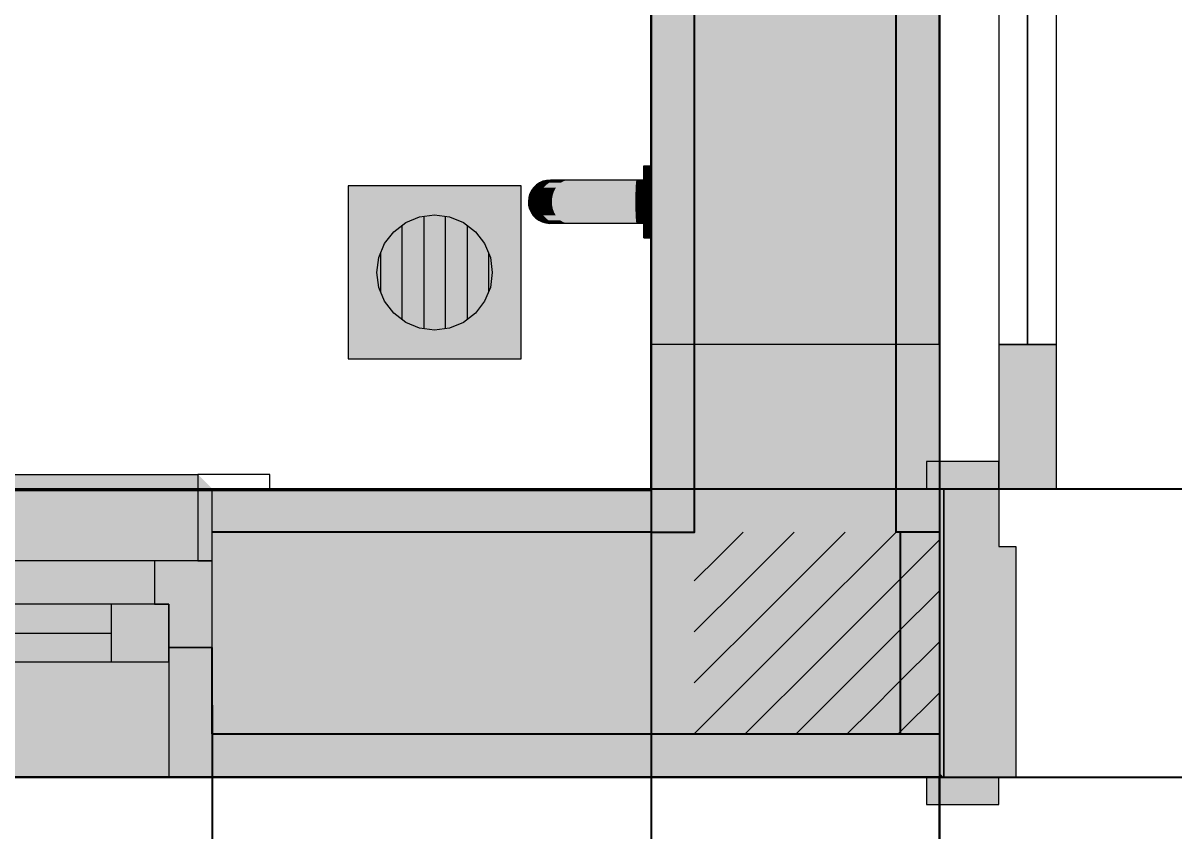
# Model space of a CAD drawing. Header units: metres. Extents: x -1783 to 21505, y -57 to 13660.
# Drawn here: x 14120.3 to 14200.1, y 10387.5 to 10443.5 of the extents above; entities that cross this region are included whole.
import ezdxf

# ---------------------------------------------------------------- set-up
doc = ezdxf.new("R2010")
doc.units = ezdxf.units.M
doc.header["$MEASUREMENT"] = 0
doc.linetypes.add('Dashed', pattern=[0.07, 0.045, -0.025])
for name, color, linetype in [('colorida chamar atenção', 10, 'Continuous'), ('Concreto moldado in loco_Pilares.IFC Model', 7, 'Continuous'), ('cotas', 7, 'Continuous'), ('COTAS EXECUTIVO.EXEC', 7, 'Continuous'), ('Janelas Archicad', 7, 'Continuous'), ('PAREDE CONSTRUIR', 7, 'Continuous'), ('Portas Archicad', 7, 'Continuous')]:
    doc.layers.add(name, color=color, linetype=linetype)
for name, color, linetype, lineweight in [('Concreto moldado in loco_Pilares.IFC Model_Caneta_No__241', 7, 'Continuous', 13), ('Concreto moldado in loco_Pilares.IFC Model_Caneta_No__4', 7, 'Continuous', 20), ('Janelas Archicad_Caneta_No__10', 7, 'Continuous', 5), ('Janelas Archicad_Caneta_No__241', 7, 'Continuous', 13), ('LAJES.EST_Caneta_No__241', 7, 'Continuous', 13), ('LOUCAS-METAIS.ARQ_Caneta_No__96', 252, 'Continuous', 0), ('PAREDE CONSTRUIR_Caneta_No__241', 7, 'Continuous', 13), ('PAREDE CONSTRUIR_Caneta_No__3', 7, 'Continuous', 25), ('Portas Archicad_Caneta_No__241', 7, 'Continuous', 13), ('RALO_Caneta_No__96', 252, 'Continuous', 0)]:
    doc.layers.add(name, color=color, linetype=linetype, lineweight=lineweight)
for name, color, linetype, lineweight, true_color in [('Janelas Archicad_Caneta_No__9', 7, 'Continuous', 5, 0x020202), ('LOUCAS-METAIS.ARQ_Caneta_No__18', 7, 'Continuous', 0, 0xdfdfdf), ('Portas Archicad_Caneta_No__9', 7, 'Continuous', 5, 0x020202), ('Portas Archicad_Caneta_No__97', 7, 'Continuous', 5, 0x6b6b6b), ('RALO_Caneta_No__19', 7, 'Continuous', 0, 0xe9e9e9)]:
    doc.layers.add(name, color=color, linetype=linetype, lineweight=lineweight, true_color=true_color)
doc.styles.add('R80', font='romans.shx', dxfattribs={"height": 10})
doc.dimstyles.new('1-50', dxfattribs={"dimtxt": 10, "dimasz": 5, "dimexe": 10, "dimexo": 10, "dimgap": 3, "dimtad": 1, "dimdec": 1, "dimrnd": 1, "dimdsep": 46, "dimtxsty": 'R80', "dimblk": 'DOT', "dimcen": 0, "dimclrd": 252, "dimclre": 252, "dimclrt": 252, "dimadec": 0, "dimazin": 0, "dimtfac": 1, "dimtdec": 1, "dimtix": 1, "dimtmove": 2, "dimatfit": 3, "dimldrblk": 'DOT', "dimfxl": 1, "dimtolj": 1, "dimarcsym": 0})
pattern_1 = [(45, (18585.2446, 16071.2687), (-1.76776695, 1.76776695), [])]

# ---------------------------------------------------------------- blocks, each defined once
blk = doc.blocks.new('_Dot')
at = {"color": 0, "linetype": 'ByBlock', "lineweight": -2}
blk.add_line((-0.5, 0), (-1, 0), dxfattribs=at)
at = {"color": 0, "linetype": 'ByBlock', "const_width": 0.5}
blk.add_lwpolyline([(-0.25, 0, 1), (0.25, 0, 1)], format="xyb", close=True, dxfattribs=at)
blk = doc.blocks.new('*D7315')
at = {"layer": 'COTAS EXECUTIVO.EXEC', "color": 252, "lineweight": -2, "transparency": 16777216}
for p, q in [((13568.841, 10391.212), (14275.712, 10391.212)), ((14265.712, 10386.212), (14265.712, 10218.323)), ((14265.712, 10046.212), (14265.712, 10186.609)), ((14193.841, 10041.212), (14275.712, 10041.212))]:
    blk.add_line(p, q, dxfattribs=at)
at = {"layer": 'COTAS EXECUTIVO.EXEC', "color": 252, "lineweight": -2, "transparency": 16777216, "xscale": 5, "yscale": 5, "zscale": 5}
for p, rotation in [((14265.712, 10391.212), 90), ((14265.712, 10041.212), 270)]:
    blk.add_blockref('_Dot', p, dxfattribs=dict(at, rotation=rotation))
at = {"layer": 'COTAS EXECUTIVO.EXEC', "color": 252, "transparency": 16777216, "insert": (14265.712, 10202.466), "char_height": 10, "attachment_point": 5, "rotation": 90, "style": 'R80'}
blk.add_mtext('\\A1;350', dxfattribs=at)
blk = doc.blocks.new('*D7316')
at = {"layer": 'COTAS EXECUTIVO.EXEC', "color": 252, "lineweight": -2, "transparency": 16777216}
for p, q in [((13558.841, 10411.212), (14275.881, 10411.212)), ((14265.881, 10396.212), (14265.881, 10406.212)), ((13568.841, 10391.212), (14275.881, 10391.212))]:
    blk.add_line(p, q, dxfattribs=at)
at = {"layer": 'COTAS EXECUTIVO.EXEC', "color": 252, "lineweight": -2, "transparency": 16777216, "xscale": 5, "yscale": 5, "zscale": 5}
for p, rotation in [((14265.881, 10411.212), 90), ((14265.881, 10391.212), 270)]:
    blk.add_blockref('_Dot', p, dxfattribs=dict(at, rotation=rotation))
at = {"layer": 'COTAS EXECUTIVO.EXEC', "color": 252, "transparency": 16777216, "insert": (14265.712, 10376.216), "char_height": 10, "attachment_point": 5, "rotation": 90, "style": 'R80'}
blk.add_mtext('\\A1;20', dxfattribs=at)
blk = doc.blocks.new('*D7317')
at = {"layer": 'COTAS EXECUTIVO.EXEC', "color": 252, "lineweight": -2, "transparency": 16777216}
for p, q in [((14093.863, 10816.212), (14275.712, 10816.212)), ((14265.712, 10811.212), (14265.712, 10615.823)), ((14265.712, 10416.212), (14265.712, 10584.109)), ((13558.841, 10411.212), (14275.712, 10411.212))]:
    blk.add_line(p, q, dxfattribs=at)
at = {"layer": 'COTAS EXECUTIVO.EXEC', "color": 252, "lineweight": -2, "transparency": 16777216, "xscale": 5, "yscale": 5, "zscale": 5}
for p, rotation in [((14265.712, 10816.212), 90), ((14265.712, 10411.212), 270)]:
    blk.add_blockref('_Dot', p, dxfattribs=dict(at, rotation=rotation))
at = {"layer": 'COTAS EXECUTIVO.EXEC', "color": 252, "transparency": 16777216, "insert": (14265.712, 10599.966), "char_height": 10, "attachment_point": 5, "rotation": 90, "style": 'R80'}
blk.add_mtext('\\A1;405', dxfattribs=at)
blk = doc.blocks.new('*D7364')
at = {"layer": 'COTAS EXECUTIVO.EXEC', "color": 252, "lineweight": -2, "transparency": 16777216}
for p, q in [((13854.008, 10603.712), (13854.008, 10332.293)), ((14163.841, 10603.712), (14163.841, 10332.293)), ((13859.008, 10342.293), (13979.321, 10342.293)), ((14158.841, 10342.293), (14011.035, 10342.293))]:
    blk.add_line(p, q, dxfattribs=at)
at = {"layer": 'COTAS EXECUTIVO.EXEC', "color": 252, "lineweight": -2, "transparency": 16777216, "xscale": 5, "yscale": 5, "zscale": 5, "rotation": 180}
blk.add_blockref('_Dot', (13854.008, 10342.293), dxfattribs=at)
at = {"layer": 'COTAS EXECUTIVO.EXEC', "color": 252, "lineweight": -2, "transparency": 16777216, "xscale": 5, "yscale": 5, "zscale": 5}
blk.add_blockref('_Dot', (14163.841, 10342.293), dxfattribs=at)
at = {"layer": 'COTAS EXECUTIVO.EXEC', "color": 252, "transparency": 16777216, "insert": (13995.178, 10342.293), "char_height": 10, "attachment_point": 5, "style": 'R80'}
blk.add_mtext('\\A1;310', dxfattribs=at)
blk = doc.blocks.new('*D7365')
at = {"layer": 'COTAS EXECUTIVO.EXEC', "color": 252, "lineweight": -2, "transparency": 16777216}
for p, q in [((14163.841, 10603.712), (14163.841, 10332.293)), ((14183.841, 10603.712), (14183.841, 10332.293)), ((14168.841, 10342.293), (14178.841, 10342.293))]:
    blk.add_line(p, q, dxfattribs=at)
at = {"layer": 'COTAS EXECUTIVO.EXEC', "color": 252, "lineweight": -2, "transparency": 16777216, "xscale": 5, "yscale": 5, "zscale": 5, "rotation": 180}
blk.add_blockref('_Dot', (14163.841, 10342.293), dxfattribs=at)
at = {"layer": 'COTAS EXECUTIVO.EXEC', "color": 252, "lineweight": -2, "transparency": 16777216, "xscale": 5, "yscale": 5, "zscale": 5}
blk.add_blockref('_Dot', (14183.841, 10342.293), dxfattribs=at)
at = {"layer": 'COTAS EXECUTIVO.EXEC', "color": 252, "transparency": 16777216, "insert": (14146.121, 10342.293), "char_height": 10, "attachment_point": 5, "style": 'R80'}
blk.add_mtext('\\A1;20', dxfattribs=at)
blk = doc.blocks.new('*D7366')
at = {"layer": 'COTAS EXECUTIVO.EXEC', "color": 252, "lineweight": -2, "transparency": 16777216}
for p, q in [((14183.841, 10603.712), (14183.841, 10332.293)), ((14413.841, 10381.212), (14413.841, 10332.293)), ((14188.841, 10342.293), (14282.584, 10342.293)), ((14408.841, 10342.293), (14314.298, 10342.293))]:
    blk.add_line(p, q, dxfattribs=at)
at = {"layer": 'COTAS EXECUTIVO.EXEC', "color": 252, "lineweight": -2, "transparency": 16777216, "xscale": 5, "yscale": 5, "zscale": 5, "rotation": 180}
blk.add_blockref('_Dot', (14183.841, 10342.293), dxfattribs=at)
at = {"layer": 'COTAS EXECUTIVO.EXEC', "color": 252, "lineweight": -2, "transparency": 16777216, "xscale": 5, "yscale": 5, "zscale": 5}
blk.add_blockref('_Dot', (14413.841, 10342.293), dxfattribs=at)
at = {"layer": 'COTAS EXECUTIVO.EXEC', "color": 252, "transparency": 16777216, "insert": (14298.441, 10342.293), "char_height": 10, "attachment_point": 5, "style": 'R80'}
blk.add_mtext('\\A1;230', dxfattribs=at)
blk = doc.blocks.new('*D7368')
at = {"layer": 'COTAS EXECUTIVO.EXEC', "color": 252, "lineweight": -2, "transparency": 16777216}
for p, q in [((14133.425, 10396.212), (14133.425, 10350.423)), ((13883.425, 10390.212), (13883.425, 10350.423)), ((13888.425, 10360.423), (13992.167, 10360.423)), ((14128.425, 10360.423), (14023.881, 10360.423))]:
    blk.add_line(p, q, dxfattribs=at)
at = {"layer": 'COTAS EXECUTIVO.EXEC', "color": 252, "lineweight": -2, "transparency": 16777216, "xscale": 5, "yscale": 5, "zscale": 5, "rotation": 180}
blk.add_blockref('_Dot', (13883.425, 10360.423), dxfattribs=at)
at = {"layer": 'COTAS EXECUTIVO.EXEC', "color": 252, "lineweight": -2, "transparency": 16777216, "xscale": 5, "yscale": 5, "zscale": 5}
blk.add_blockref('_Dot', (14133.425, 10360.423), dxfattribs=at)
at = {"layer": 'COTAS EXECUTIVO.EXEC', "color": 252, "transparency": 16777216, "insert": (14008.024, 10360.423), "char_height": 10, "attachment_point": 5, "style": 'R80'}
blk.add_mtext('\\A1;250', dxfattribs=at)
blk = doc.blocks.new('*D7369')
at = {"layer": 'COTAS EXECUTIVO.EXEC', "color": 252, "lineweight": -2, "transparency": 16777216}
for p, q in [((14163.841, 10603.712), (14163.841, 10350.423)), ((14133.425, 10396.212), (14133.425, 10350.423)), ((14128.425, 10360.423), (14123.425, 10360.423)), ((14133.425, 10360.423), (14163.841, 10360.423)), ((14168.841, 10360.423), (14173.841, 10360.423))]:
    blk.add_line(p, q, dxfattribs=at)
at = {"layer": 'COTAS EXECUTIVO.EXEC', "color": 252, "lineweight": -2, "transparency": 16777216, "xscale": 5, "yscale": 5, "zscale": 5}
blk.add_blockref('_Dot', (14133.425, 10360.423), dxfattribs=at)
at = {"layer": 'COTAS EXECUTIVO.EXEC', "color": 252, "lineweight": -2, "transparency": 16777216, "xscale": 5, "yscale": 5, "zscale": 5, "rotation": 180}
blk.add_blockref('_Dot', (14163.841, 10360.423), dxfattribs=at)
at = {"layer": 'COTAS EXECUTIVO.EXEC', "color": 252, "transparency": 16777216, "insert": (14148.233, 10360.423), "char_height": 10, "attachment_point": 5, "style": 'R80'}
blk.add_mtext('\\A1;30', dxfattribs=at)
blk = doc.blocks.new('*D7411')
at = {"layer": 'COTAS EXECUTIVO.EXEC', "color": 252, "lineweight": -2, "transparency": 16777216}
for p, q in [((14173.841, 10391.212), (14091.906, 10391.212)), ((14101.906, 10386.212), (14101.906, 10356.941)), ((14101.906, 10306.28), (14101.906, 10334.75)), ((14138.163, 10301.28), (14091.906, 10301.28))]:
    blk.add_line(p, q, dxfattribs=at)
at = {"layer": 'COTAS EXECUTIVO.EXEC', "color": 252, "lineweight": -2, "transparency": 16777216, "xscale": 5, "yscale": 5, "zscale": 5}
for p, rotation in [((14101.906, 10391.212), 90), ((14101.906, 10301.28), 270)]:
    blk.add_blockref('_Dot', p, dxfattribs=dict(at, rotation=rotation))
at = {"layer": 'COTAS EXECUTIVO.EXEC', "color": 252, "transparency": 16777216, "insert": (14101.906, 10345.846), "char_height": 10, "attachment_point": 5, "rotation": 90, "style": 'R80'}
blk.add_mtext('\\A1;90', dxfattribs=at)
blk = doc.blocks.new('*D7492')
at = {"layer": 'COTAS EXECUTIVO.EXEC', "color": 252, "lineweight": -2, "transparency": 16777216}
for p, q in [((14183.841, 10421.212), (14183.841, 10460.923)), ((14283.845, 10418.212), (14283.845, 10460.923)), ((14188.841, 10450.923), (14204.954, 10450.923)), ((14278.845, 10450.923), (14235.24, 10450.923))]:
    blk.add_line(p, q, dxfattribs=at)
at = {"layer": 'COTAS EXECUTIVO.EXEC', "color": 252, "lineweight": -2, "transparency": 16777216, "xscale": 5, "yscale": 5, "zscale": 5, "rotation": 180}
blk.add_blockref('_Dot', (14183.841, 10450.923), dxfattribs=at)
at = {"layer": 'COTAS EXECUTIVO.EXEC', "color": 252, "lineweight": -2, "transparency": 16777216, "xscale": 5, "yscale": 5, "zscale": 5}
blk.add_blockref('_Dot', (14283.845, 10450.923), dxfattribs=at)
at = {"layer": 'COTAS EXECUTIVO.EXEC', "color": 252, "transparency": 16777216, "insert": (14220.097, 10450.923), "char_height": 10, "attachment_point": 5, "style": 'R80'}
blk.add_mtext('\\A1;100', dxfattribs=at)
blk = doc.blocks.new('Horizontal Multi-Sash Window 26')
at = {"layer": 'Janelas Archicad', "linetype": 'Continuous', "lineweight": 0, "true_color": 0xffffff}
for points in [[(1.18, 0.01), (0.46, 0.01), (0.46, -0.03), (0.43, -0.03), (0.43, -0.06), (1.21, -0.06), (1.21, -0.03), (1.18, -0.03)], [(1.18, -0.03), (1.18, 0.01), (0.46, 0.01), (0.46, -0.03)], [(1.22, -0.03), (1.22, 0.01), (1.18, 0.01), (1.18, -0.03)], [(1.25, -0.06), (1.25, 0), (1.22, 0), (1.22, -0.03), (1.21, -0.03), (1.21, -0.06)], [(-1.25, -0.06), (-1.25, -0.11), (-1.24, -0.12), (1.24, -0.12), (1.25, -0.11), (1.25, -0.06)]]:
    blk.add_hatch(color=7, dxfattribs=at).paths.add_polyline_path(points)
at = {"layer": 'Janelas Archicad_Caneta_No__10', "color": 7, "linetype": 'Continuous', "lineweight": 5}
for p, q in [((1.24, -0.11), (1.24, -0.06)), ((1.24, -0.06), (1.25, -0.06)), ((1.25, -0.06), (1.25, -0.11)), ((1.25, -0.11), (1.24, -0.11)), ((1.24, -0.11), (1.29, -0.11)), ((1.24, -0.12), (1.24, -0.11)), ((1.29, -0.11), (1.29, -0.12)), ((1.29, -0.12), (1.24, -0.12))]:
    blk.add_line(p, q, dxfattribs=at)
at = {"layer": 'Janelas Archicad_Caneta_No__241', "color": 7, "linetype": 'Continuous', "lineweight": 13}
for p, q in [((1.25, 0.09), (1.22, 0.09)), ((1.22, 0), (1.22, 0.09)), ((1.25, 0), (1.25, -0.06)), ((1.25, -0.06), (1.25, -0.08)), ((1.25, -0.08), (1.25, -0.11)), ((1.25, -0.11), (1.29, -0.11))]:
    blk.add_line(p, q, dxfattribs=at)
at = {"layer": 'Janelas Archicad_Caneta_No__9', "color": 18, "linetype": 'Continuous', "lineweight": 5, "true_color": 0x020202}
for p, q in [((-1.22, 0.09), (1.22, 0.09)), ((0.46, 0.01), (1.18, 0.01)), ((0.46, 0.01), (1.18, 0.01)), ((1.18, -0.03), (1.18, 0.01)), ((1.18, 0.01), (1.22, 0.01)), ((1.22, 0.01), (1.22, -0.03)), ((1.22, -0.03), (1.22, 0)), ((1.22, 0), (1.25, 0)), ((0.46, -0.01), (1.18, -0.01)), ((1.18, -0.03), (0.46, -0.03)), ((1.22, -0.03), (1.18, -0.03)), ((1.21, -0.06), (1.21, -0.03)), ((1.21, -0.03), (1.22, -0.03)), ((1.21, -0.06), (0.43, -0.06)), ((1.25, -0.06), (1.21, -0.06)), ((-1.24, -0.12), (1.24, -0.12))]:
    blk.add_line(p, q, dxfattribs=at)
at = {"layer": 'Janelas Archicad_Caneta_No__9', "color": 18, "linetype": 'Dashed', "lineweight": 5, "true_color": 0x020202}
blk.add_line((-1.25, -0.11), (1.25, -0.11), dxfattribs=at)
blk = doc.blocks.new('Door 26_8')
at = {"layer": 'Portas Archicad', "linetype": 'Continuous', "lineweight": 0, "true_color": 0xffffff}
for points in [[(0.422, 0), (0.462, 0), (0.462, 0.1), (0.422, 0.1)], [(0.462, 0.019), (0.462, 0), (0.512, 0), (0.512, 0.019)], [(0.5, -0.2), (0.5, 0), (0.462, 0), (0.462, -0.04), (0.45, -0.04), (0.45, -0.2)], [(0.462, -0.2), (0.462, -0.219), (0.512, -0.219), (0.512, -0.2)]]:
    blk.add_hatch(color=7, dxfattribs=at).paths.add_polyline_path(points)
at = {"layer": 'Portas Archicad_Caneta_No__241', "color": 7, "linetype": 'Continuous', "lineweight": 13}
for p, q in [((0.5, 0), (0.5, -0.03)), ((0.5, 0), (0.5, -0.03)), ((0.5, 0), (0.512, 0)), ((0.5, 0), (0.512, 0)), ((0.5, -0.03), (0.5, -0.17)), ((0.5, -0.03), (0.5, -0.17)), ((0.5, -0.03), (0.5, -0.17)), ((0.5, -0.03), (0.5, -0.17)), ((0.5, -0.17), (0.5, -0.2)), ((0.5, -0.17), (0.5, -0.2)), ((0.5, -0.17), (0.5, -0.2)), ((0.5, -0.17), (0.5, -0.2)), ((0.5, -0.2), (0.512, -0.2)), ((0.5, -0.2), (0.512, -0.2))]:
    blk.add_line(p, q, dxfattribs=at)
at = {"layer": 'Portas Archicad_Caneta_No__9', "color": 18, "linetype": 'Continuous', "lineweight": 5, "true_color": 0x020202}
for p, q in [((0.442, 0.824), (0.442, 0.1)), ((0.422, 0), (0.422, 0.1)), ((0.422, 0.1), (0.462, 0.1)), ((0.462, 0.1), (0.462, 0)), ((0.462, 0.019), (0.512, 0.019)), ((0.462, 0), (0.462, 0.019)), ((0.512, 0.019), (0.512, 0)), ((0.462, 0), (0.422, 0)), ((0.512, 0), (0.462, 0)), ((0.5, 0), (0.462, 0)), ((0.462, 0), (0.462, -0.04)), ((0.5, -0.2), (0.5, 0)), ((0.462, -0.04), (0.45, -0.04)), ((0.45, -0.04), (0.45, -0.2)), ((0.45, -0.2), (0.5, -0.2)), ((0.462, -0.2), (0.512, -0.2)), ((0.462, -0.219), (0.462, -0.2)), ((0.512, -0.2), (0.512, -0.219)), ((0.512, -0.219), (0.462, -0.219))]:
    blk.add_line(p, q, dxfattribs=at)
at = {"layer": 'Portas Archicad_Caneta_No__9', "color": 18, "linetype": 'Continuous', "lineweight": 5, "true_color": 0x020202, "flags": 128}
for points in [[(0.442, 0.824), (0.442, 0.1), (0.422, 0.1), (0.422, 0.824)], [(0.462, 0.824), (0.462, 0.1), (0.442, 0.1), (0.442, 0.824)]]:
    blk.add_lwpolyline(points, close=True, dxfattribs=at)
at = {"layer": 'Portas Archicad_Caneta_No__97', "color": 251, "linetype": 'Dashed', "lineweight": 5, "true_color": 0x6b6b6b}
blk.add_arc((0.462, 0), 0.924, 90, 180, dxfattribs=at)
blk = doc.blocks.new('Rectangular Floor Drain 26')
at = {"layer": 'RALO_Caneta_No__19', "linetype": 'Continuous', "lineweight": 0, "true_color": 0xe9e9e9}
h = blk.add_hatch(color=254, dxfattribs=at)
h.paths.add_polyline_path([(-0.06, 0.06), (-0.06, -0.06), (0.06, -0.06), (0.06, 0.06)])
h.paths.add_polyline_path([(0.04, 0), (0.03864, -0.01035), (0.03464, -0.02), (0.02828, -0.02828), (0.02, -0.03464), (0.01035, -0.03864), (0, -0.04), (-0.01035, -0.03864), (-0.02, -0.03464), (-0.02828, -0.02828), (-0.03464, -0.02), (-0.03864, -0.01035), (-0.04, 0), (-0.03864, 0.01035), (-0.03464, 0.02), (-0.02828, 0.02828), (-0.02, 0.03464), (-0.01035, 0.03864), (0, 0.04), (0.01035, 0.03864), (0.02, 0.03464), (0.02828, 0.02828), (0.03464, 0.02), (0.03864, 0.01035)], flags=0)
for points in [[(-0.0131, 0.0375), (0.0131, 0.0375), (0.01035, 0.03864), (0, 0.04), (-0.01035, 0.03864)], [(-0.02828, 0.02828), (-0.03272, 0.0225), (0.03272, 0.0225), (0.02828, 0.02828), (0.02, 0.03464), (0.0131, 0.0375), (-0.0131, 0.0375), (-0.02, 0.03464)], [(-0.03864, 0.01035), (-0.03901, 0.0075), (0.03901, 0.0075), (0.03864, 0.01035), (0.03464, 0.02), (0.03272, 0.0225), (-0.03272, 0.0225), (-0.03464, 0.02)], [(-0.03901, 0.0075), (-0.04, 0), (-0.03901, -0.0075), (0.03901, -0.0075), (0.04, 0), (0.03901, 0.0075)], [(-0.03901, -0.0075), (-0.03864, -0.01035), (-0.03464, -0.02), (-0.03272, -0.0225), (0.03272, -0.0225), (0.03464, -0.02), (0.03864, -0.01035), (0.03901, -0.0075)], [(-0.03272, -0.0225), (-0.02828, -0.02828), (-0.02, -0.03464), (-0.0131, -0.0375), (0.0131, -0.0375), (0.02, -0.03464), (0.02828, -0.02828), (0.03272, -0.0225)], [(0.0131, -0.0375), (-0.0131, -0.0375), (-0.01035, -0.03864), (0, -0.04), (0.01035, -0.03864)]]:
    blk.add_hatch(color=254, dxfattribs=at).paths.add_polyline_path(points)
at = {"layer": 'RALO_Caneta_No__96', "color": 252, "linetype": 'Continuous', "lineweight": 0}
for p, q in [((-0.06, 0.06), (-0.06, -0.06)), ((0.06, 0.06), (-0.06, 0.06)), ((0.06, -0.06), (0.06, 0.06)), ((-0.01035, 0.03864), (0, 0.04)), ((0, 0.04), (0.01035, 0.03864)), ((-0.02828, 0.02828), (-0.02, 0.03464)), ((-0.02, 0.03464), (-0.01035, 0.03864)), ((0.0131, 0.0375), (-0.0131, 0.0375)), ((0.01035, 0.03864), (0.02, 0.03464)), ((0.02, 0.03464), (0.02828, 0.02828)), ((-0.03464, 0.02), (-0.02828, 0.02828)), ((0.02828, 0.02828), (0.03464, 0.02)), ((-0.03864, 0.01035), (-0.03464, 0.02)), ((-0.03272, 0.0225), (0.03272, 0.0225)), ((0.03464, 0.02), (0.03864, 0.01035)), ((-0.04, 0), (-0.03864, 0.01035)), ((0.03864, 0.01035), (0.04, 0)), ((-0.03864, -0.01035), (-0.04, 0)), ((0.03901, 0.0075), (-0.03901, 0.0075)), ((0.04, 0), (0.03864, -0.01035)), ((-0.03901, -0.0075), (0.03901, -0.0075)), ((-0.03464, -0.02), (-0.03864, -0.01035)), ((0.03864, -0.01035), (0.03464, -0.02)), ((-0.02828, -0.02828), (-0.03464, -0.02)), ((0.03272, -0.0225), (-0.03272, -0.0225)), ((0.03464, -0.02), (0.02828, -0.02828)), ((-0.02, -0.03464), (-0.02828, -0.02828)), ((0.02828, -0.02828), (0.02, -0.03464)), ((-0.01035, -0.03864), (-0.02, -0.03464)), ((-0.0131, -0.0375), (0.0131, -0.0375)), ((0, -0.04), (-0.01035, -0.03864)), ((0.01035, -0.03864), (0, -0.04)), ((0.02, -0.03464), (0.01035, -0.03864)), ((-0.06, -0.06), (0.06, -0.06))]:
    blk.add_line(p, q, dxfattribs=at)
blk = doc.blocks.new('Grab Bar 26_3')
at = {"layer": 'LOUCAS-METAIS.ARQ_Caneta_No__18', "linetype": 'Continuous', "lineweight": 0, "true_color": 0xdfdfdf}
for points in [[(-0.017, 0), (-0.017, -0.005), (-0.01085, -0.005), (-0.01085, 0)], [(-0.01085, -0.005), (-0.00373, -0.005), (-0.00373, 0), (-0.01085, 0)], [(-0.00373, 0), (-0.00373, -0.005), (0.00373, -0.005), (0.00373, 0)], [(0.00373, -0.005), (0.01085, -0.005), (0.01085, 0), (0.00373, 0)], [(0.01085, 0), (0.01085, -0.005), (0.017, -0.005), (0.017, 0)], [(0.017, -0.005), (0.02165, -0.005), (0.02165, 0), (0.017, 0)], [(0.02165, -0.005), (0.02437, -0.005), (0.02437, 0), (0.02165, 0)], [(0.02437, 0), (0.02437, -0.005), (0.02493, -0.005), (0.02493, 0)], [(-0.02493, 0), (-0.02493, -0.005), (-0.02437, -0.005), (-0.02437, 0)], [(-0.02437, -0.005), (-0.02165, -0.005), (-0.02165, 0), (-0.02437, 0)], [(-0.02165, -0.005), (-0.017, -0.005), (-0.017, 0), (-0.02165, 0)], [(-0.015, -0.01001), (-0.01472, -0.01016), (-0.01472, -0.005), (-0.015, -0.005)], [(-0.01472, -0.005), (-0.01472, -0.01016), (-0.014, -0.0103), (-0.014, -0.005)], [(-0.014, -0.0103), (-0.01286, -0.01043), (-0.01286, -0.005), (-0.014, -0.005)], [(-0.01286, -0.005), (-0.01286, -0.01043), (-0.01132, -0.01055), (-0.01132, -0.005)], [(-0.01132, -0.005), (-0.01132, -0.01055), (-0.00944, -0.01065), (-0.00944, -0.005)], [(-0.00944, -0.01065), (-0.00727, -0.01074), (-0.00727, -0.005), (-0.00944, -0.005)], [(-0.00727, -0.005), (-0.00727, -0.01074), (-0.00488, -0.0108), (-0.00488, -0.005)], [(-0.00488, -0.005), (-0.00488, -0.0108), (-0.00235, -0.01083), (-0.00235, -0.005)], [(-0.00235, -0.005), (-0.00235, -0.01083), (0.00026, -0.01084), (0.00026, -0.005)], [(0.00026, -0.005), (0.00026, -0.01084), (0.00286, -0.01083), (0.00286, -0.005)], [(0.00286, -0.01083), (0.00538, -0.01079), (0.00538, -0.005), (0.00286, -0.005)], [(0.00538, -0.005), (0.00538, -0.01079), (0.00773, -0.01072), (0.00773, -0.005)], [(0.00773, -0.005), (0.00773, -0.01072), (0.00984, -0.01064), (0.00984, -0.005)], [(0.00984, -0.005), (0.00984, -0.01064), (0.01166, -0.01053), (0.01166, -0.005)], [(0.01166, -0.005), (0.01166, -0.01053), (0.01312, -0.01041), (0.01312, -0.005)], [(0.01312, -0.005), (0.01312, -0.01041), (0.01418, -0.01027), (0.01418, -0.005)], [(0.01418, -0.005), (0.01418, -0.01027), (0.01482, -0.01013), (0.01482, -0.005)], [(0.015, -0.005), (0.01482, -0.005), (0.01482, -0.01013), (0.015, -0.00999)], [(-0.015, -0.01001), (-0.015, -0.02341), (-0.01472, -0.02399), (-0.01472, -0.01016)], [(-0.01472, -0.01016), (-0.01472, -0.02399), (-0.014, -0.02456), (-0.014, -0.0103)], [(-0.014, -0.02456), (-0.01286, -0.02508), (-0.01286, -0.01043), (-0.014, -0.0103)], [(-0.01132, -0.01055), (-0.01286, -0.01043), (-0.01286, -0.02508), (-0.01132, -0.02555)], [(-0.00944, -0.01065), (-0.01132, -0.01055), (-0.01132, -0.02555), (-0.00944, -0.02596)], [(-0.00944, -0.01065), (-0.00944, -0.02596), (-0.00727, -0.02629), (-0.00727, -0.01074)], [(-0.00488, -0.0108), (-0.00727, -0.01074), (-0.00727, -0.02629), (-0.00488, -0.02653)], [(-0.00235, -0.01083), (-0.00488, -0.0108), (-0.00488, -0.02653), (-0.00235, -0.02667)], [(0.00026, -0.01084), (-0.00235, -0.01083), (-0.00235, -0.02667), (0.00026, -0.02671)], [(0.00286, -0.01083), (0.00026, -0.01084), (0.00026, -0.02671), (0.00286, -0.02665)], [(0.00286, -0.02665), (0.00538, -0.02649), (0.00538, -0.01079), (0.00286, -0.01083)], [(0.00773, -0.01072), (0.00538, -0.01079), (0.00538, -0.02649), (0.00773, -0.02623)], [(0.00984, -0.01064), (0.00773, -0.01072), (0.00773, -0.02623), (0.00984, -0.02589)], [(0.00984, -0.01064), (0.00984, -0.02589), (0.01166, -0.02547), (0.01166, -0.01053)], [(0.01312, -0.01041), (0.01166, -0.01053), (0.01166, -0.02547), (0.01312, -0.02498)], [(0.01418, -0.01027), (0.01312, -0.01041), (0.01312, -0.02498), (0.01418, -0.02444)], [(0.01418, -0.01027), (0.01418, -0.02444), (0.01482, -0.02388), (0.01482, -0.01013)], [(0.01482, -0.01013), (0.01482, -0.02388), (0.015, -0.02329), (0.015, -0.00999)], [(-0.01472, -0.02399), (-0.015, -0.02341), (-0.015, -0.03615), (-0.01472, -0.03728)], [(0.01418, -0.02444), (0.01418, -0.03817), (0.01482, -0.03706), (0.01482, -0.02388)], [(0.015, -0.02329), (0.01482, -0.02388), (0.01482, -0.03706), (0.015, -0.03592)], [(-0.01472, -0.02399), (-0.01472, -0.03728), (-0.014, -0.03838), (-0.014, -0.02456)], [(-0.014, -0.02456), (-0.014, -0.03838), (-0.01286, -0.03941), (-0.01286, -0.02508)], [(-0.01286, -0.02508), (-0.01286, -0.03941), (-0.01132, -0.04033), (-0.01132, -0.02555)], [(-0.00944, -0.02596), (-0.01132, -0.02555), (-0.01132, -0.04033), (-0.00944, -0.04112)], [(-0.00944, -0.04112), (-0.00727, -0.04176), (-0.00727, -0.02629), (-0.00944, -0.02596)], [(-0.00488, -0.02653), (-0.00727, -0.02629), (-0.00727, -0.04176), (-0.00488, -0.04223)], [(-0.00235, -0.02667), (-0.00488, -0.02653), (-0.00488, -0.04223), (-0.00235, -0.0425)], [(0.00026, -0.02671), (-0.00235, -0.02667), (-0.00235, -0.0425), (0.00026, -0.04258)], [(0.00286, -0.02665), (0.00026, -0.02671), (0.00026, -0.04258), (0.00286, -0.04246)], [(0.00286, -0.04246), (0.00538, -0.04215), (0.00538, -0.02649), (0.00286, -0.02665)], [(0.00773, -0.02623), (0.00538, -0.02649), (0.00538, -0.04215), (0.00773, -0.04165)], [(0.00984, -0.02589), (0.00773, -0.02623), (0.00773, -0.04165), (0.00984, -0.04098)], [(0.00984, -0.02589), (0.00984, -0.04098), (0.01166, -0.04015), (0.01166, -0.02547)], [(0.01166, -0.02547), (0.01166, -0.04015), (0.01312, -0.03921), (0.01312, -0.02498)], [(0.01312, -0.02498), (0.01312, -0.03921), (0.01418, -0.03817), (0.01418, -0.02444)], [(-0.015, -0.04757), (-0.01472, -0.04921), (-0.01472, -0.03728), (-0.015, -0.03615)], [(-0.014, -0.03838), (-0.01472, -0.03728), (-0.01472, -0.04921), (-0.014, -0.05078)], [(-0.014, -0.05078), (-0.01286, -0.05226), (-0.01286, -0.03941), (-0.014, -0.03838)], [(-0.01286, -0.03941), (-0.01286, -0.05226), (-0.01132, -0.05358), (-0.01132, -0.04033)], [(0.01166, -0.04015), (0.01166, -0.05333), (0.01312, -0.05197), (0.01312, -0.03921)], [(0.01418, -0.03817), (0.01312, -0.03921), (0.01312, -0.05197), (0.01418, -0.05047)], [(0.01418, -0.05047), (0.01482, -0.04888), (0.01482, -0.03706), (0.01418, -0.03817)], [(0.01482, -0.03706), (0.01482, -0.04888), (0.015, -0.04725), (0.015, -0.03592)], [(-0.01472, -0.04921), (-0.015, -0.04757), (-0.015, -0.05712), (-0.01472, -0.05916)], [(-0.01132, -0.04033), (-0.01132, -0.05358), (-0.00944, -0.05472), (-0.00944, -0.04112)], [(-0.00944, -0.04112), (-0.00944, -0.05472), (-0.00727, -0.05564), (-0.00727, -0.04176)], [(-0.00727, -0.04176), (-0.00727, -0.05564), (-0.00488, -0.05631), (-0.00488, -0.04223)], [(-0.00488, -0.05631), (-0.00235, -0.05671), (-0.00235, -0.0425), (-0.00488, -0.04223)], [(-0.00235, -0.0425), (-0.00235, -0.05671), (0.00026, -0.05682), (0.00026, -0.04258)], [(0.00026, -0.04258), (0.00026, -0.05682), (0.00286, -0.05665), (0.00286, -0.04246)], [(0.00286, -0.04246), (0.00286, -0.05665), (0.00538, -0.0562), (0.00538, -0.04215)], [(0.00538, -0.04215), (0.00538, -0.0562), (0.00773, -0.05548), (0.00773, -0.04165)], [(0.00773, -0.04165), (0.00773, -0.05548), (0.00984, -0.05451), (0.00984, -0.04098)], [(0.00984, -0.04098), (0.00984, -0.05451), (0.01166, -0.05333), (0.01166, -0.04015)], [(0.015, -0.04725), (0.01482, -0.04888), (0.01482, -0.05876), (0.015, -0.0567)], [(-0.014, -0.05078), (-0.01472, -0.04921), (-0.01472, -0.05916), (-0.014, -0.06114)], [(-0.014, -0.05078), (-0.014, -0.06114), (-0.01286, -0.06299), (-0.01286, -0.05226)], [(-0.01286, -0.05226), (-0.01286, -0.06299), (-0.01132, -0.06465), (-0.01132, -0.05358)], [(-0.01132, -0.06465), (-0.00944, -0.06608), (-0.00944, -0.05472), (-0.01132, -0.05358)], [(-0.00944, -0.05472), (-0.00944, -0.06608), (-0.00727, -0.06723), (-0.00727, -0.05564)], [(-0.00727, -0.05564), (-0.00727, -0.06723), (-0.00488, -0.06807), (-0.00488, -0.05631)], [(0.00538, -0.0562), (0.00538, -0.06793), (0.00773, -0.06703), (0.00773, -0.05548)], [(0.00773, -0.05548), (0.00773, -0.06703), (0.00984, -0.06582), (0.00984, -0.05451)], [(0.00984, -0.06582), (0.01166, -0.06434), (0.01166, -0.05333), (0.00984, -0.05451)], [(0.01166, -0.05333), (0.01166, -0.06434), (0.01312, -0.06263), (0.01312, -0.05197)], [(0.01312, -0.06263), (0.01418, -0.06075), (0.01418, -0.05047), (0.01312, -0.05197)], [(0.01418, -0.05047), (0.01418, -0.06075), (0.01482, -0.05876), (0.01482, -0.04888)], [(-0.01472, -0.05916), (-0.015, -0.05712), (-0.015, -0.0643), (-0.01472, -0.06665)], [(-0.01472, -0.05916), (-0.01472, -0.06665), (-0.014, -0.06893), (-0.014, -0.06114)], [(-0.014, -0.06114), (-0.014, -0.06893), (-0.01286, -0.07106), (-0.01286, -0.06299)], [(-0.01286, -0.07106), (-0.01132, -0.07298), (-0.01132, -0.06465), (-0.01286, -0.06299)], [(-0.00488, -0.05631), (-0.00488, -0.06807), (-0.00235, -0.06857), (-0.00235, -0.05671)], [(-0.00235, -0.06857), (0.00026, -0.06871), (0.00026, -0.05682), (-0.00235, -0.05671)], [(0.00026, -0.06871), (0.00286, -0.06849), (0.00286, -0.05665), (0.00026, -0.05682)], [(0.00286, -0.05665), (0.00286, -0.06849), (0.00538, -0.06793), (0.00538, -0.0562)], [(0.01166, -0.07262), (0.01312, -0.07065), (0.01312, -0.06263), (0.01166, -0.06434)], [(0.01312, -0.06263), (0.01312, -0.07065), (0.01418, -0.06849), (0.01418, -0.06075)], [(0.01418, -0.06075), (0.01418, -0.06849), (0.01482, -0.06619), (0.01482, -0.05876)], [(0.015, -0.0567), (0.01482, -0.05876), (0.01482, -0.06619), (0.015, -0.06382)], [(-0.015, -0.06875), (-0.01472, -0.0713), (-0.01472, -0.06665), (-0.015, -0.0643)], [(-0.01472, -0.0713), (-0.015, -0.06875), (-0.015, -0.07026), (-0.01472, -0.07286)], [(-0.01472, -0.06665), (-0.01472, -0.0713), (-0.014, -0.07377), (-0.014, -0.06893)], [(-0.014, -0.07377), (-0.01472, -0.0713), (-0.01472, -0.07286), (-0.014, -0.07538)], [(-0.014, -0.06893), (-0.014, -0.07377), (-0.01286, -0.07608), (-0.01286, -0.07106)], [(-0.01286, -0.07106), (-0.01286, -0.07608), (-0.01132, -0.07815), (-0.01132, -0.07298)], [(-0.01132, -0.06465), (-0.01132, -0.07298), (-0.00944, -0.07463), (-0.00944, -0.06608)], [(-0.00944, -0.06608), (-0.00944, -0.07463), (-0.00727, -0.07595), (-0.00727, -0.06723)], [(-0.00727, -0.07595), (-0.00488, -0.07692), (-0.00488, -0.06807), (-0.00727, -0.06723)], [(-0.00488, -0.07692), (-0.00235, -0.07749), (-0.00235, -0.06857), (-0.00488, -0.06807)], [(-0.00235, -0.07749), (0.00026, -0.07766), (0.00026, -0.06871), (-0.00235, -0.06857)], [(0.00026, -0.06871), (0.00026, -0.07766), (0.00286, -0.07741), (0.00286, -0.06849)], [(0.00286, -0.06849), (0.00286, -0.07741), (0.00538, -0.07675), (0.00538, -0.06793)], [(0.00538, -0.06793), (0.00538, -0.07675), (0.00773, -0.07572), (0.00773, -0.06703)], [(0.00773, -0.07572), (0.00984, -0.07432), (0.00984, -0.06582), (0.00773, -0.06703)], [(0.00984, -0.06582), (0.00984, -0.07432), (0.01166, -0.07262), (0.01166, -0.06434)], [(0.01166, -0.07776), (0.01312, -0.07563), (0.01312, -0.07065), (0.01166, -0.07262)], [(0.01312, -0.07065), (0.01312, -0.07563), (0.01418, -0.07329), (0.01418, -0.06849)], [(0.01418, -0.06849), (0.01418, -0.07329), (0.01482, -0.0708), (0.01482, -0.06619)], [(0.01418, -0.07488), (0.01482, -0.07235), (0.01482, -0.0708), (0.01418, -0.07329)], [(0.01482, -0.06619), (0.01482, -0.0708), (0.015, -0.06824), (0.015, -0.06382)], [(0.015, -0.06824), (0.01482, -0.0708), (0.01482, -0.07235), (0.015, -0.06974)], [(-0.014, -0.07538), (-0.01286, -0.07773), (-0.01286, -0.07608), (-0.014, -0.07377)], [(-0.01132, -0.07815), (-0.01286, -0.07608), (-0.01286, -0.07773), (-0.01132, -0.07984)], [(-0.01132, -0.07298), (-0.01132, -0.07815), (-0.00944, -0.07993), (-0.00944, -0.07463)], [(-0.00944, -0.07993), (-0.01132, -0.07815), (-0.01132, -0.07984), (-0.00944, -0.08166)], [(-0.00944, -0.07463), (-0.00944, -0.07993), (-0.00727, -0.08137), (-0.00727, -0.07595)], [(-0.00727, -0.08137), (-0.00488, -0.08241), (-0.00488, -0.07692), (-0.00727, -0.07595)], [(-0.00488, -0.08241), (-0.00235, -0.08303), (-0.00235, -0.07749), (-0.00488, -0.07692)], [(-0.00235, -0.08303), (0.00026, -0.08321), (0.00026, -0.07766), (-0.00235, -0.07749)], [(0.00026, -0.07766), (0.00026, -0.08321), (0.00286, -0.08294), (0.00286, -0.07741)], [(0.00286, -0.07741), (0.00286, -0.08294), (0.00538, -0.08223), (0.00538, -0.07675)], [(0.00538, -0.08223), (0.00773, -0.08111), (0.00773, -0.07572), (0.00538, -0.07675)], [(0.00773, -0.08111), (0.00984, -0.0796), (0.00984, -0.07432), (0.00773, -0.07572)], [(0.00984, -0.0796), (0.00773, -0.08111), (0.00773, -0.08286), (0.00984, -0.08132)], [(0.00984, -0.07432), (0.00984, -0.0796), (0.01166, -0.07776), (0.01166, -0.07262)], [(0.00984, -0.08132), (0.01166, -0.07944), (0.01166, -0.07776), (0.00984, -0.0796)], [(0.01312, -0.07563), (0.01166, -0.07776), (0.01166, -0.07944), (0.01312, -0.07727)], [(0.01418, -0.07329), (0.01312, -0.07563), (0.01312, -0.07727), (0.01418, -0.07488)], [(-0.00944, -0.07993), (-0.00944, -0.08166), (-0.00727, -0.08312), (-0.00727, -0.08137)], [(-0.00488, -0.08241), (-0.00727, -0.08137), (-0.00727, -0.08312), (-0.00488, -0.08418)], [(-0.00235, -0.08303), (-0.00488, -0.08241), (-0.00488, -0.08418), (-0.00235, -0.08482)], [(0.00026, -0.08321), (-0.00235, -0.08303), (-0.00235, -0.08482), (0.00026, -0.085)], [(0.00286, -0.08294), (0.00026, -0.08321), (0.00026, -0.085), (0.00286, -0.08472)], [(0.00286, -0.08294), (0.00286, -0.08472), (0.00538, -0.084), (0.00538, -0.08223)], [(0.00773, -0.08111), (0.00538, -0.08223), (0.00538, -0.084), (0.00773, -0.08286)]]:
    blk.add_hatch(color=254, dxfattribs=at).paths.add_polyline_path(points)
at = {"layer": 'LOUCAS-METAIS.ARQ_Caneta_No__96', "color": 252, "linetype": 'Continuous', "lineweight": 0}
for p, q in [((-0.00373, 0), (0.00373, 0)), ((0.00373, 0), (0.01085, 0)), ((0.01085, 0), (0.017, 0)), ((0.017, 0), (0.02165, 0)), ((0.02165, 0), (0.02437, 0)), ((0.02437, 0), (0.02493, 0)), ((0.02493, -0.005), (0.02493, 0)), ((-0.02493, 0), (-0.02437, 0)), ((-0.02493, -0.005), (-0.02493, 0)), ((-0.02493, -0.005), (-0.02437, -0.005)), ((-0.02437, 0), (-0.02165, 0)), ((-0.02437, -0.005), (-0.02165, -0.005)), ((-0.02165, 0), (-0.017, 0)), ((-0.02165, -0.005), (-0.017, -0.005)), ((-0.017, 0), (-0.01085, 0)), ((-0.017, -0.005), (-0.01085, -0.005)), ((-0.015, -0.005), (-0.015, -0.01001)), ((-0.01085, 0), (-0.00373, 0)), ((-0.01085, -0.005), (-0.00373, -0.005)), ((-0.00373, -0.005), (0.00373, -0.005)), ((0.00373, -0.005), (0.01085, -0.005)), ((0.01085, -0.005), (0.017, -0.005)), ((0.015, -0.005), (0.015, -0.00999)), ((0.017, -0.005), (0.02165, -0.005)), ((0.02165, -0.005), (0.02437, -0.005)), ((0.02437, -0.005), (0.02493, -0.005)), ((-0.015, -0.01001), (-0.015, -0.02341)), ((0.015, -0.00999), (0.015, -0.02329)), ((-0.015, -0.02341), (-0.015, -0.03615)), ((0.015, -0.02329), (0.015, -0.03592)), ((-0.015, -0.03615), (-0.015, -0.04757)), ((0.015, -0.03592), (0.015, -0.04725)), ((-0.015, -0.04757), (-0.015, -0.05712)), ((0.015, -0.04725), (0.015, -0.0567)), ((-0.015, -0.05712), (-0.015, -0.0643)), ((0.015, -0.0567), (0.015, -0.06382)), ((-0.015, -0.0643), (-0.015, -0.06875)), ((-0.015, -0.06875), (-0.015, -0.07026)), ((-0.01472, -0.07286), (-0.015, -0.07026)), ((0.015, -0.06974), (0.01482, -0.07235)), ((0.015, -0.06382), (0.015, -0.06824)), ((0.015, -0.06824), (0.015, -0.06974)), ((-0.014, -0.07538), (-0.01472, -0.07286)), ((-0.01286, -0.07773), (-0.014, -0.07538)), ((-0.01132, -0.07984), (-0.01286, -0.07773)), ((0.01166, -0.07944), (0.00984, -0.08132)), ((0.01312, -0.07727), (0.01166, -0.07944)), ((0.01418, -0.07488), (0.01312, -0.07727)), ((0.01482, -0.07235), (0.01418, -0.07488)), ((-0.00944, -0.08166), (-0.01132, -0.07984)), ((-0.00727, -0.08312), (-0.00944, -0.08166)), ((-0.00488, -0.08418), (-0.00727, -0.08312)), ((-0.00235, -0.08482), (-0.00488, -0.08418)), ((0.00026, -0.085), (-0.00235, -0.08482)), ((0.00286, -0.08472), (0.00026, -0.085)), ((0.00538, -0.084), (0.00286, -0.08472)), ((0.00773, -0.08286), (0.00538, -0.084)), ((0.00984, -0.08132), (0.00773, -0.08286))]:
    blk.add_line(p, q, dxfattribs=at)

msp = doc.modelspace()

# ---------------------------------------------------------------- hatches: boundary and pattern name
at = {"layer": 'colorida chamar atenção'}
h = msp.add_hatch(color=256, dxfattribs=at)
h.dxf.hatch_style = 1
h.paths.add_polyline_path([(14166.841, 10819.212), (14166.841, 10408.212), (14180.841, 10408.212), (14180.841, 10819.212)])
h = msp.add_hatch(color=256, dxfattribs=at)
h.dxf.hatch_style = 1
h.paths.add_polyline_path([(14133.425, 10408.212), (14133.425, 10406.212), (14133.425, 10400.212), (14133.425, 10394.212), (14166.841, 10394.212), (14166.841, 10408.212)])
h = msp.add_hatch(color=256, dxfattribs=at)
h.dxf.hatch_style = 1
h.paths.add_polyline_path([(14166.841, 10394.212), (14180.841, 10394.212), (14166.841, 10408.212)])
h = msp.add_hatch(color=256, dxfattribs=at)
h.dxf.hatch_style = 1
h.paths.add_polyline_path([(14166.841, 10408.212), (14180.841, 10394.212), (14180.841, 10408.212)])
at = {"layer": 'Concreto moldado in loco_Pilares.IFC Model', "linetype": 'Continuous', "lineweight": 0, "true_color": 0x000000}
msp.add_hatch(color=18, dxfattribs=at).paths.add_polyline_path([(14163.845, 10391.209), (14183.845, 10391.209), (14183.845, 10421.209), (14163.845, 10421.209)])
at = {"layer": 'cotas'}
h = msp.add_hatch(color=7, dxfattribs=at)
h.dxf.hatch_style = 1
h.paths.add_polyline_path([(21504.961, 13659.963), (10304.961, 13659.963), (10304.961, 5739.963), (21504.961, 5739.963)])
h.paths.add_polyline_path([(10571.627, 13593.296), (21371.627, 13593.296), (21371.627, 5806.63), (10571.627, 5806.63)], flags=16)
at = {"layer": 'PAREDE CONSTRUIR', "linetype": 'Continuous', "lineweight": 0, "true_color": 0xffffff}
for points in [[(14180.841, 10833.212), (14180.841, 10411.212), (14183.841, 10411.212), (14183.841, 10833.212)], [(14163.841, 10816.212), (14163.841, 10411.212), (14166.841, 10411.212), (14166.841, 10816.212)], [(14163.841, 10411.212), (14133.425, 10411.212), (14133.425, 10408.212), (14163.841, 10408.212)], [(14163.841, 10408.212), (14166.841, 10408.212), (14163.841, 10411.212)], [(14163.841, 10411.212), (14166.841, 10408.212), (14166.841, 10411.212)], [(14180.841, 10411.212), (14180.841, 10408.212), (14183.841, 10408.212), (14183.841, 10411.212)], [(14183.841, 10411.212), (14183.841, 10408.212), (14184.139, 10408.212), (14184.139, 10411.212)], [(14181.139, 10394.212), (14184.139, 10391.212), (14184.139, 10408.212), (14181.139, 10408.212)], [(14130.425, 10391.212), (14130.425, 10400.212), (13886.425, 10400.212), (13886.425, 10391.212)], [(14133.425, 10391.212), (14133.425, 10394.212), (14133.425, 10400.212), (14130.425, 10400.212), (14130.425, 10391.212)], [(14133.425, 10394.212), (14133.425, 10391.212), (14180.841, 10391.212), (14180.841, 10394.212)], [(14180.841, 10394.212), (14180.841, 10391.212), (14183.841, 10391.212)], [(14183.841, 10394.212), (14180.841, 10394.212), (14183.841, 10391.212)], [(14184.139, 10391.212), (14183.841, 10391.509), (14183.841, 10391.212)]]:
    msp.add_hatch(color=7, dxfattribs=at).paths.add_polyline_path(points)
at = {"layer": 'PAREDE CONSTRUIR', "linetype": 'Continuous', "lineweight": 0, "true_color": 0x000000}
h = msp.add_hatch(dxfattribs=at)
h.set_pattern_fill('COMMON_BRICK_0006', color=18, scale=100, style=0, pattern_type=2)
h.set_pattern_definition(pattern_1)
h.paths.add_polyline_path([(14166.841, 10394.212), (14180.841, 10394.212), (14166.841, 10408.212)])
h = msp.add_hatch(dxfattribs=at)
h.set_pattern_fill('COMMON_BRICK_0006', color=18, scale=100, style=0, pattern_type=2)
h.set_pattern_definition(pattern_1)
h.paths.add_polyline_path([(14166.841, 10408.212), (14180.841, 10394.212), (14180.841, 10408.212)])
h = msp.add_hatch(dxfattribs=at)
h.set_pattern_fill('COMMON_BRICK_0006', color=18, scale=100, style=0, pattern_type=2)
h.set_pattern_definition(pattern_1)
h.paths.add_polyline_path([(14180.841, 10408.212), (14180.841, 10394.212), (14183.841, 10394.212), (14183.841, 10408.212)])

# ---------------------------------------------------------------- linework, layer by layer
at = {"layer": 'Concreto moldado in loco_Pilares.IFC Model_Caneta_No__241', "color": 7, "linetype": 'Continuous', "lineweight": 13, "flags": 128}
msp.add_lwpolyline([(14163.845, 10391.209), (14183.845, 10391.209), (14183.845, 10421.209), (14163.845, 10421.209)], close=True, dxfattribs=at)
at = {"layer": 'Concreto moldado in loco_Pilares.IFC Model_Caneta_No__4', "color": 7, "linetype": 'Continuous', "lineweight": 20, "flags": 128}
msp.add_lwpolyline([(14163.845, 10391.209), (14183.845, 10391.209), (14183.845, 10421.209), (14163.845, 10421.209)], close=True, dxfattribs=at)
at = {"layer": 'COTAS EXECUTIVO.EXEC', "flags": 128}
for points in [[(14163.841, 10816.212), (13854.008, 10816.212), (13854.008, 10411.112), (14163.841, 10411.112)], [(14183.841, 10041.212), (14183.841, 10391.212), (12933.841, 10391.212), (12933.841, 10041.212)]]:
    msp.add_lwpolyline(points, close=True, dxfattribs=at)
at = {"layer": 'LAJES.EST_Caneta_No__241', "color": 7, "linetype": 'Continuous', "lineweight": 13, "flags": 128}
for points in [[(11993.844, 11841.251), (11933.841, 11841.251), (11933.841, 12250.86), (12073.844, 12250.86), (12073.844, 12400.893), (11933.841, 12400.893), (11933.841, 12811.299), (12073.844, 12811.299), (12913.841, 12811.299), (13203.841, 12811.299), (14183.841, 12811.299), (14183.841, 11841.251), (13203.841, 11841.251), (13203.841, 11361.251), (14183.841, 11361.251), (14183.841, 10986.112), (14023.885, 10986.112), (14023.885, 10836.212), (14183.841, 10836.212), (14183.841, 10041.212), (13693.611, 10041.212)], [(11993.844, 11841.251), (11933.841, 11841.251), (11933.841, 12250.86), (12073.844, 12250.86), (12073.844, 12400.893), (11933.841, 12400.893), (11933.841, 12811.299), (12073.844, 12811.299), (12913.841, 12811.299), (13203.841, 12811.299), (14183.841, 12811.299), (14183.841, 11841.251), (13203.841, 11841.251), (13203.841, 11361.251), (14183.841, 11361.251), (14183.841, 10986.112), (14023.885, 10986.112), (14023.885, 10836.212), (14183.841, 10836.212), (14183.841, 10041.212), (13693.611, 10041.212)], [(11993.844, 11841.251), (11933.841, 11841.251), (11933.841, 12250.86), (12073.844, 12250.86), (12073.844, 12400.893), (11933.841, 12400.893), (11933.841, 12811.299), (12073.844, 12811.299), (12913.841, 12811.299), (13203.841, 12811.299), (14183.841, 12811.299), (14183.841, 11841.251), (13203.841, 11841.251), (13203.841, 11361.251), (14183.841, 11361.251), (14183.841, 10986.112), (14023.885, 10986.112), (14023.885, 10836.212), (14183.841, 10836.212), (14183.841, 10041.212), (13693.611, 10041.212)], [(11993.844, 11841.251), (11933.841, 11841.251), (11933.841, 12250.86), (12073.844, 12250.86), (12073.844, 12400.893), (11933.841, 12400.893), (11933.841, 12811.299), (12073.844, 12811.299), (12913.841, 12811.299), (13203.841, 12811.299), (14183.841, 12811.299), (14183.841, 11841.251), (13203.841, 11841.251), (13203.841, 11361.251), (14183.841, 11361.251), (14183.841, 10986.112), (14023.885, 10986.112), (14023.885, 10836.212), (14183.841, 10836.212), (14183.841, 10041.212), (13693.611, 10041.212)], [(11993.844, 11841.251), (11933.841, 11841.251), (11933.841, 12250.86), (12073.844, 12250.86), (12073.844, 12400.893), (11933.841, 12400.893), (11933.841, 12811.299), (12073.844, 12811.299), (12913.841, 12811.299), (13203.841, 12811.299), (14183.841, 12811.299), (14183.841, 11841.251), (13203.841, 11841.251), (13203.841, 11361.251), (14183.841, 11361.251), (14183.841, 10986.112), (14023.885, 10986.112), (14023.885, 10836.212), (14183.841, 10836.212), (14183.841, 10041.212), (13693.611, 10041.212)], [(12073.844, 11361.251), (11933.841, 11361.251), (11933.841, 10041.212), (12933.841, 10041.212), (14183.841, 10041.212), (14183.841, 10411.212)], [(12073.844, 11361.251), (11933.841, 11361.251), (11933.841, 10041.212), (12933.841, 10041.212), (14183.841, 10041.212), (14183.841, 10411.212)], [(12073.844, 11361.251), (11933.841, 11361.251), (11933.841, 10041.212), (12933.841, 10041.212), (14183.841, 10041.212), (14183.841, 10411.212)], [(14183.841, 10411.212), (14183.841, 10836.212), (14023.885, 10836.212)]]:
    msp.add_lwpolyline(points, dxfattribs=at)
at = {"layer": 'PAREDE CONSTRUIR_Caneta_No__241', "color": 7, "linetype": 'Continuous', "lineweight": 13}
for p, q in [((14133.425, 10411.212), (14137.425, 10411.212)), ((14133.425, 10408.212), (14133.425, 10411.212)), ((14184.139, 10411.212), (14182.939, 10411.212)), ((14184.139, 10411.212), (14184.139, 10408.212)), ((14133.425, 10406.212), (14133.425, 10408.212)), ((14184.139, 10408.212), (14184.139, 10394.212)), ((14184.139, 10408.212), (14184.139, 10394.212)), ((14133.425, 10400.212), (14133.425, 10406.212)), ((14130.425, 10400.212), (14130.425, 10391.212)), ((14133.425, 10400.212), (14130.425, 10400.212)), ((14184.139, 10394.212), (14184.139, 10391.212)), ((14184.139, 10394.212), (14184.139, 10391.212)), ((14133.425, 10391.212), (14130.425, 10391.212)), ((14184.139, 10391.212), (14182.939, 10391.212))]:
    msp.add_line(p, q, dxfattribs=at)
at = {"layer": 'PAREDE CONSTRUIR_Caneta_No__241', "color": 7, "linetype": 'Continuous', "lineweight": 13, "flags": 128}
for points in [[(14183.841, 10411.212), (14183.841, 10836.212)], [(14163.841, 10816.212), (14163.841, 10411.212)], [(14163.841, 10411.212), (14133.425, 10411.212)], [(14184.139, 10411.212), (14183.841, 10411.212)], [(14133.425, 10391.212), (14180.841, 10391.212)], [(14183.841, 10391.212), (14180.841, 10391.212)]]:
    msp.add_lwpolyline(points, dxfattribs=at)
at = {"layer": 'PAREDE CONSTRUIR_Caneta_No__3', "color": 7, "linetype": 'Continuous', "lineweight": 25}
for p, q in [((14166.841, 10819.212), (14166.841, 10408.212)), ((14180.841, 10408.212), (14180.841, 10819.212)), ((14163.841, 10408.212), (14133.425, 10408.212)), ((14163.841, 10408.212), (14166.841, 10408.212)), ((14163.841, 10408.212), (14166.841, 10408.212)), ((14183.841, 10408.212), (14180.841, 10408.212)), ((14183.841, 10408.212), (14180.841, 10408.212)), ((14181.139, 10394.212), (14181.139, 10408.212)), ((14133.425, 10394.212), (14133.425, 10400.212)), ((14133.425, 10394.212), (14166.841, 10394.212)), ((14166.841, 10394.212), (14180.841, 10394.212)), ((14166.841, 10394.212), (14180.841, 10394.212)), ((14180.841, 10394.212), (14183.841, 10394.212)), ((14180.841, 10394.212), (14183.841, 10394.212))]:
    msp.add_line(p, q, dxfattribs=at)
msp.add_point((14166.841, 10408.212), dxfattribs=at)

# ---------------------------------------------------------------- block references
at = {"layer": 'Janelas Archicad', "color": 18, "linetype": 'Continuous', "lineweight": 5, "true_color": 0x020202, "xscale": -100, "yscale": 100, "zscale": 100, "rotation": 180}
msp.add_blockref('Horizontal Multi-Sash Window 26', (14008.425, 10400.212), dxfattribs=at)
at = {"layer": 'LOUCAS-METAIS.ARQ_Caneta_No__96', "color": 252, "linetype": 'Continuous', "lineweight": 0, "xscale": -100, "yscale": 100, "zscale": 100, "rotation": 270}
msp.add_blockref('Grab Bar 26_3', (14163.841, 10431.116), dxfattribs=at)
at = {"layer": 'Portas Archicad', "color": 252, "linetype": 'Continuous', "lineweight": 0, "xscale": -100, "yscale": 100, "zscale": 100}
msp.add_blockref('Door 26_8', (14234.139, 10411.212), dxfattribs=at)
at = {"layer": 'RALO_Caneta_No__96', "color": 252, "linetype": 'Continuous', "lineweight": 0, "xscale": 100, "yscale": 100, "zscale": 100, "rotation": 90.00019055088731}
msp.add_blockref('Rectangular Floor Drain 26', (14148.841, 10426.212), dxfattribs=at)

# ---------------------------------------------------------------- dimensions: what is measured, and where the dimension line sits
at = {"layer": 'COTAS EXECUTIVO.EXEC'}
for base, p1, p2, picture, middle in [((14265.712, 10816.212), (13548.841, 10411.212), (14083.863, 10816.212), '*D7317', (14265.712, 10599.966)), ((14265.881, 10411.212), (13558.841, 10391.212), (13548.841, 10411.212), '*D7316', (14265.712, 10376.216)), ((14265.712, 10391.212), (14183.841, 10041.212), (13558.841, 10391.212), '*D7315', (14265.712, 10202.466)), ((14101.906, 10391.212), (14148.163, 10301.28), (14183.841, 10391.212), '*D7411', (14101.906, 10345.846))]:
    dim = msp.add_linear_dim(base=base, p1=p1, p2=p2, angle=90, dimstyle='1-50', dxfattribs=at)
    dim.commit()
    dim.dimension.update_dxf_attribs({"geometry": picture, "text_midpoint": middle, "dimtype": 160})
for base, p1, p2, picture, middle in [((14163.841, 10342.293), (13854.008, 10613.712), (14163.841, 10613.712), '*D7364', (13995.178, 10342.293)), ((14163.841, 10360.423), (14133.425, 10406.212), (14163.841, 10613.712), '*D7369', (14148.233, 10360.423)), ((14183.841, 10342.293), (14163.841, 10613.712), (14183.841, 10613.712), '*D7365', (14146.121, 10342.293)), ((14413.841, 10342.293), (14183.841, 10613.712), (14413.841, 10391.212), '*D7366', (14298.441, 10342.293)), ((14283.845, 10450.923), (14183.841, 10411.212), (14283.845, 10408.212), '*D7492', (14220.097, 10450.923)), ((14133.425, 10360.423), (13883.425, 10400.212), (14133.425, 10406.212), '*D7368', (14008.024, 10360.423))]:
    dim = msp.add_linear_dim(base=base, p1=p1, p2=p2, dimstyle='1-50', dxfattribs=at)
    dim.commit()
    dim.dimension.update_dxf_attribs({"geometry": picture, "text_midpoint": middle, "dimtype": 160})

doc.saveas('drawing.dxf')
